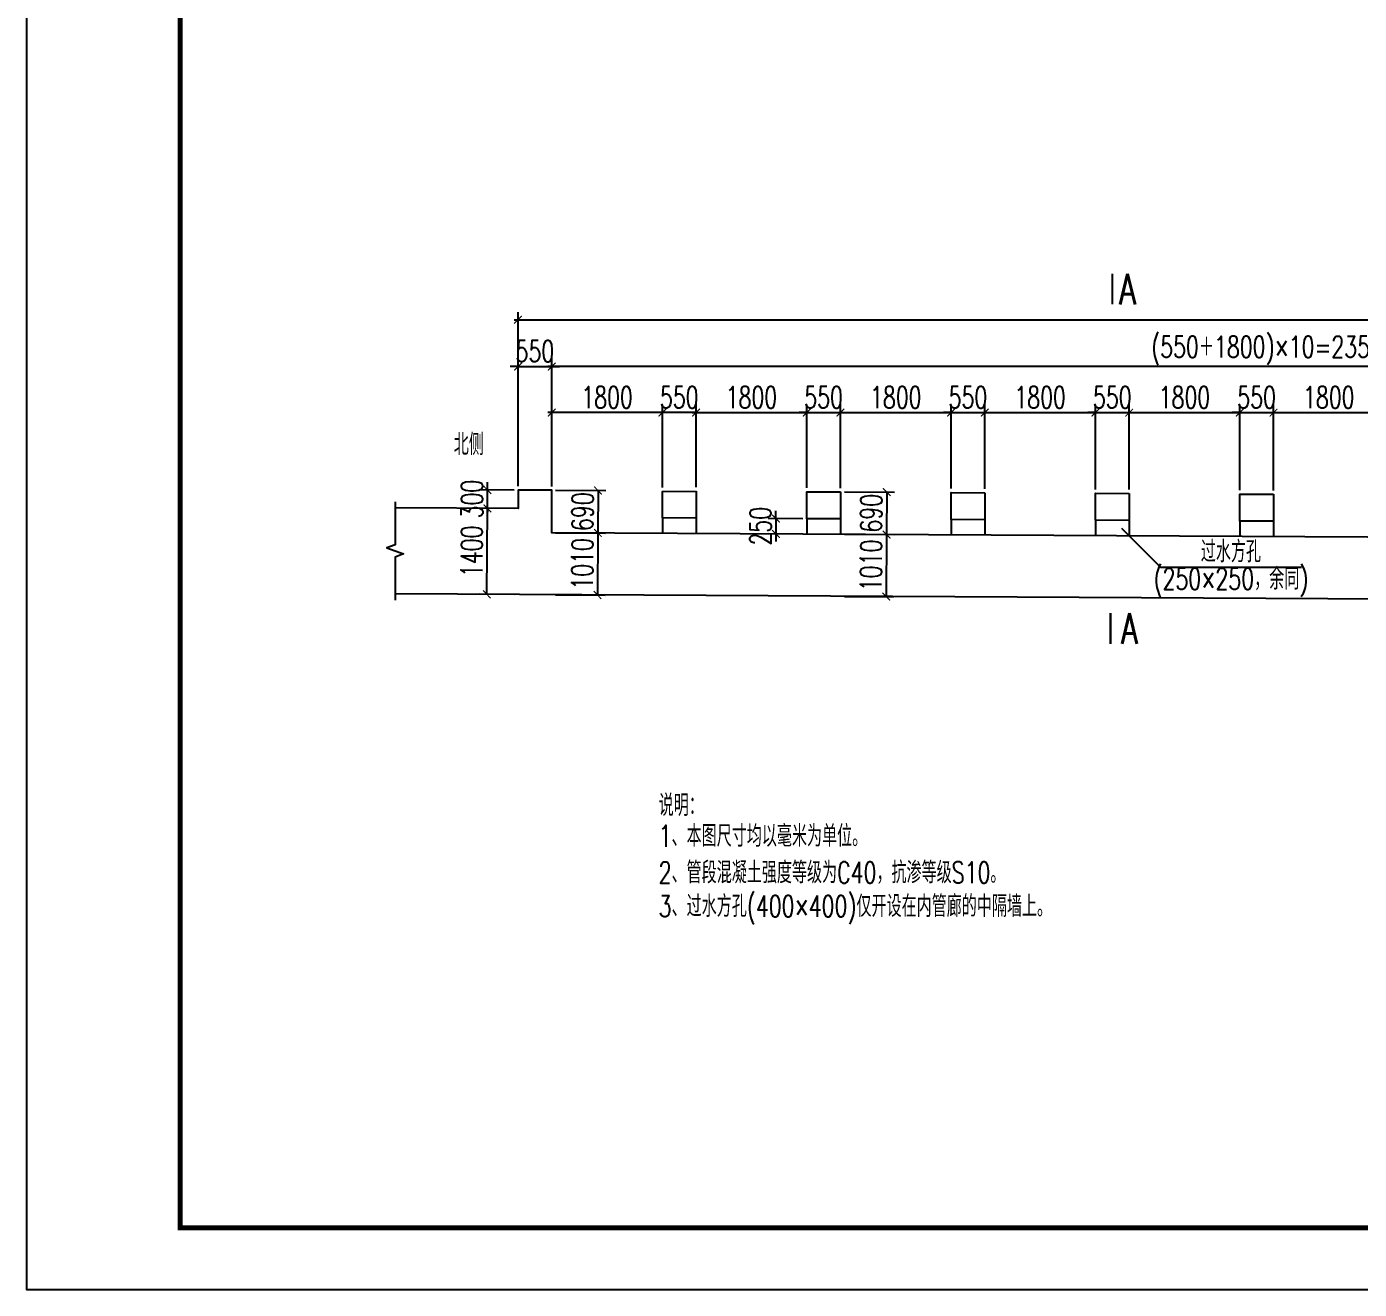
# Model space of a CAD drawing. Extents: x 266020 to 523514, y 704210 to 746210.
# Drawn here: x 463814 to 485512, y 704210 to 724765 of the extents above; entities that cross this region are included whole.
import ezdxf

# ---------------------------------------------------------------- set-up
doc = ezdxf.new("R2010")
doc.units = 0
doc.header["$LTSCALE"] = 50
doc.header["$MEASUREMENT"] = 0
doc.layers.get('0').update_dxf_attribs({"linetype": 'CONTINUOUS'})
doc.layers.get('Defpoints').update_dxf_attribs({"linetype": 'CONTINUOUS'})
for name, color, linetype in [('01 标  注', 1, 'CONTINUOUS'), ('4', 4, 'CONTINUOUS'), ('zxz 01 标  注', 1, 'CONTINUOUS'), ('zxz 02 结  构', 5, 'CONTINUOUS')]:
    doc.layers.add(name, color=color, linetype=linetype)
doc.styles.get("Standard").update_dxf_attribs({"font": 'txt1.shx', "width": 0.7, "bigfont": 'hztxt.shx'})
doc.dimstyles.new('1：100', dxfattribs={"dimscale": 100, "dimtxt": 3.5, "dimasz": 1.25, "dimexe": 1.25, "dimexo": 0.625, "dimgap": 0.75, "dimtad": 1, "dimdsep": 46, "dimtxsty": 'Standard', "dimblk": 'ARCHTICK', "dimcen": 2.5, "dimclrt": 256, "dimadec": 0, "dimazin": 0, "dimtfac": 1, "dimtix": 1, "dimtmove": 0, "dimatfit": 3, "dimfxl": 0, "dimarcsym": 0})
doc.dimstyles.new('zxz 1：25', dxfattribs={"dimscale": 100, "dimtxt": 3.5, "dimasz": 1.25, "dimexe": 1.25, "dimexo": 0.625, "dimgap": 0.75, "dimtad": 1, "dimdec": 0, "dimlfac": 0.25, "dimdsep": 46, "dimtxsty": 'Standard', "dimblk": 'ARCHTICK', "dimcen": 2.5, "dimdle": 0.625, "dimclrt": 1, "dimadec": 4, "dimazin": 1, "dimtfac": 1, "dimtdec": 0, "dimtix": 1, "dimtmove": 0, "dimatfit": 3, "dimldrblk": 'ARCHTICK', "dimfxl": 0, "dimarcsym": 0})

# ---------------------------------------------------------------- blocks, each defined once
blk = doc.blocks.new('_ArchTick')
at = {"color": 0, "linetype": 'ByBlock', "const_width": 0.15}
blk.add_lwpolyline([(-0.5, -0.5), (0.5, 0.5)], dxfattribs=at)
blk = doc.blocks.new('*D383')
at = {"layer": 'Defpoints', "color": 0}
for p in [(472364, 719231), (471814, 717220), (472364, 717217)]:
    blk.add_point(p, dxfattribs=at)
at = {"layer": 'zxz 01 标  注', "color": 0, "lineweight": -2}
for p, q in [((471814, 717283), (471814, 719356)), ((472364, 717280), (472364, 719356)), ((471814, 719231), (471689, 719231)), ((471814, 719231), (472364, 719231)), ((472364, 719231), (472489, 719231))]:
    blk.add_line(p, q, dxfattribs=at)
at = {"layer": 'zxz 01 标  注', "color": 0, "lineweight": -2, "xscale": 125, "yscale": 125, "zscale": 125}
blk.add_blockref('_ArchTick', (471814, 719231), dxfattribs=at)
at = {"layer": 'zxz 01 标  注', "color": 0, "lineweight": -2, "xscale": 125, "yscale": 125, "zscale": 125, "rotation": 180}
blk.add_blockref('_ArchTick', (472364, 719231), dxfattribs=at)
at = {"layer": 'zxz 01 标  注', "color": 1, "insert": (472089, 719481), "char_height": 350, "attachment_point": 5}
blk.add_mtext('550', dxfattribs=at)
blk = doc.blocks.new('*D384')
at = {"layer": 'Defpoints', "color": 0}
for p in [(476514, 718481), (474714, 717204), (476514, 717194)]:
    blk.add_point(p, dxfattribs=at)
at = {"layer": 'zxz 01 标  注', "color": 0, "lineweight": -2}
for p, q in [((474652, 718481), (476577, 718481)), ((474714, 717267), (474714, 718606)), ((476514, 717257), (476514, 718606))]:
    blk.add_line(p, q, dxfattribs=at)
at = {"layer": 'zxz 01 标  注', "color": 0, "lineweight": -2, "xscale": 125, "yscale": 125, "zscale": 125, "rotation": 180}
blk.add_blockref('_ArchTick', (474714, 718481), dxfattribs=at)
at = {"layer": 'zxz 01 标  注', "color": 0, "lineweight": -2, "xscale": 125, "yscale": 125, "zscale": 125}
blk.add_blockref('_ArchTick', (476514, 718481), dxfattribs=at)
at = {"layer": 'zxz 01 标  注', "color": 1, "insert": (475614, 718731), "char_height": 350, "attachment_point": 5}
blk.add_mtext('1800', dxfattribs=at)
blk = doc.blocks.new('*D385')
at = {"layer": 'Defpoints', "color": 0}
for p in [(477064, 718481), (476514, 717194), (477064, 717191)]:
    blk.add_point(p, dxfattribs=at)
at = {"layer": 'zxz 01 标  注', "color": 0, "lineweight": -2}
for p, q in [((476514, 718481), (476389, 718481)), ((476514, 717257), (476514, 718606)), ((476514, 718481), (477064, 718481)), ((477064, 717254), (477064, 718606)), ((477064, 718481), (477189, 718481))]:
    blk.add_line(p, q, dxfattribs=at)
at = {"layer": 'zxz 01 标  注', "color": 0, "lineweight": -2, "xscale": 125, "yscale": 125, "zscale": 125}
blk.add_blockref('_ArchTick', (476514, 718481), dxfattribs=at)
at = {"layer": 'zxz 01 标  注', "color": 0, "lineweight": -2, "xscale": 125, "yscale": 125, "zscale": 125, "rotation": 180}
blk.add_blockref('_ArchTick', (477064, 718481), dxfattribs=at)
at = {"layer": 'zxz 01 标  注', "color": 1, "insert": (476789, 718731), "char_height": 350, "attachment_point": 5}
blk.add_mtext('550', dxfattribs=at)
blk = doc.blocks.new('*D386')
at = {"layer": 'Defpoints', "color": 0}
for p in [(478864, 718481), (477064, 717191), (478864, 717181)]:
    blk.add_point(p, dxfattribs=at)
at = {"layer": 'zxz 01 标  注', "color": 0, "lineweight": -2}
for p, q in [((477002, 718481), (478927, 718481)), ((477064, 717254), (477064, 718606)), ((478864, 717244), (478864, 718606))]:
    blk.add_line(p, q, dxfattribs=at)
at = {"layer": 'zxz 01 标  注', "color": 0, "lineweight": -2, "xscale": 125, "yscale": 125, "zscale": 125, "rotation": 180}
blk.add_blockref('_ArchTick', (477064, 718481), dxfattribs=at)
at = {"layer": 'zxz 01 标  注', "color": 0, "lineweight": -2, "xscale": 125, "yscale": 125, "zscale": 125}
blk.add_blockref('_ArchTick', (478864, 718481), dxfattribs=at)
at = {"layer": 'zxz 01 标  注', "color": 1, "insert": (477964, 718731), "char_height": 350, "attachment_point": 5}
blk.add_mtext('1800', dxfattribs=at)
blk = doc.blocks.new('*D387')
at = {"layer": 'Defpoints', "color": 0}
for p in [(479414, 718481), (478864, 717181), (479414, 717178)]:
    blk.add_point(p, dxfattribs=at)
at = {"layer": 'zxz 01 标  注', "color": 0, "lineweight": -2}
for p, q in [((478864, 718481), (478739, 718481)), ((478864, 717244), (478864, 718606)), ((478864, 718481), (479414, 718481)), ((479414, 717241), (479414, 718606)), ((479414, 718481), (479539, 718481))]:
    blk.add_line(p, q, dxfattribs=at)
at = {"layer": 'zxz 01 标  注', "color": 0, "lineweight": -2, "xscale": 125, "yscale": 125, "zscale": 125}
blk.add_blockref('_ArchTick', (478864, 718481), dxfattribs=at)
at = {"layer": 'zxz 01 标  注', "color": 0, "lineweight": -2, "xscale": 125, "yscale": 125, "zscale": 125, "rotation": 180}
blk.add_blockref('_ArchTick', (479414, 718481), dxfattribs=at)
at = {"layer": 'zxz 01 标  注', "color": 1, "insert": (479139, 718731), "char_height": 350, "attachment_point": 5}
blk.add_mtext('550', dxfattribs=at)
blk = doc.blocks.new('*D388')
at = {"layer": 'Defpoints', "color": 0}
for p in [(481214, 718481), (479414, 717178), (481214, 717169)]:
    blk.add_point(p, dxfattribs=at)
at = {"layer": 'zxz 01 标  注', "color": 0, "lineweight": -2}
for p, q in [((479352, 718481), (481277, 718481)), ((479414, 717241), (479414, 718606)), ((481214, 717231), (481214, 718606))]:
    blk.add_line(p, q, dxfattribs=at)
at = {"layer": 'zxz 01 标  注', "color": 0, "lineweight": -2, "xscale": 125, "yscale": 125, "zscale": 125, "rotation": 180}
blk.add_blockref('_ArchTick', (479414, 718481), dxfattribs=at)
at = {"layer": 'zxz 01 标  注', "color": 0, "lineweight": -2, "xscale": 125, "yscale": 125, "zscale": 125}
blk.add_blockref('_ArchTick', (481214, 718481), dxfattribs=at)
at = {"layer": 'zxz 01 标  注', "color": 1, "insert": (480314, 718731), "char_height": 350, "attachment_point": 5}
blk.add_mtext('1800', dxfattribs=at)
blk = doc.blocks.new('*D389')
at = {"layer": 'Defpoints', "color": 0}
for p in [(481764, 718481), (481214, 717169), (481764, 717166)]:
    blk.add_point(p, dxfattribs=at)
at = {"layer": 'zxz 01 标  注', "color": 0, "lineweight": -2}
for p, q in [((481214, 718481), (481089, 718481)), ((481214, 717231), (481214, 718606)), ((481214, 718481), (481764, 718481)), ((481764, 717228), (481764, 718606)), ((481764, 718481), (481889, 718481))]:
    blk.add_line(p, q, dxfattribs=at)
at = {"layer": 'zxz 01 标  注', "color": 0, "lineweight": -2, "xscale": 125, "yscale": 125, "zscale": 125}
blk.add_blockref('_ArchTick', (481214, 718481), dxfattribs=at)
at = {"layer": 'zxz 01 标  注', "color": 0, "lineweight": -2, "xscale": 125, "yscale": 125, "zscale": 125, "rotation": 180}
blk.add_blockref('_ArchTick', (481764, 718481), dxfattribs=at)
at = {"layer": 'zxz 01 标  注', "color": 1, "insert": (481489, 718731), "char_height": 350, "attachment_point": 5}
blk.add_mtext('550', dxfattribs=at)
blk = doc.blocks.new('*D390')
at = {"layer": 'Defpoints', "color": 0}
for p in [(483564, 718481), (481764, 717166), (483564, 717156)]:
    blk.add_point(p, dxfattribs=at)
at = {"layer": 'zxz 01 标  注', "color": 0, "lineweight": -2}
for p, q in [((481702, 718481), (483627, 718481)), ((481764, 717228), (481764, 718606)), ((483564, 717218), (483564, 718606))]:
    blk.add_line(p, q, dxfattribs=at)
at = {"layer": 'zxz 01 标  注', "color": 0, "lineweight": -2, "xscale": 125, "yscale": 125, "zscale": 125, "rotation": 180}
blk.add_blockref('_ArchTick', (481764, 718481), dxfattribs=at)
at = {"layer": 'zxz 01 标  注', "color": 0, "lineweight": -2, "xscale": 125, "yscale": 125, "zscale": 125}
blk.add_blockref('_ArchTick', (483564, 718481), dxfattribs=at)
at = {"layer": 'zxz 01 标  注', "color": 1, "insert": (482664, 718731), "char_height": 350, "attachment_point": 5}
blk.add_mtext('1800', dxfattribs=at)
blk = doc.blocks.new('*D391')
at = {"layer": 'Defpoints', "color": 0}
for p in [(484114, 718481), (483564, 717156), (484114, 717153)]:
    blk.add_point(p, dxfattribs=at)
at = {"layer": 'zxz 01 标  注', "color": 0, "lineweight": -2}
for p, q in [((483564, 718481), (483439, 718481)), ((483564, 717218), (483564, 718606)), ((483564, 718481), (484114, 718481)), ((484114, 717215), (484114, 718606)), ((484114, 718481), (484239, 718481))]:
    blk.add_line(p, q, dxfattribs=at)
at = {"layer": 'zxz 01 标  注', "color": 0, "lineweight": -2, "xscale": 125, "yscale": 125, "zscale": 125}
blk.add_blockref('_ArchTick', (483564, 718481), dxfattribs=at)
at = {"layer": 'zxz 01 标  注', "color": 0, "lineweight": -2, "xscale": 125, "yscale": 125, "zscale": 125, "rotation": 180}
blk.add_blockref('_ArchTick', (484114, 718481), dxfattribs=at)
at = {"layer": 'zxz 01 标  注', "color": 1, "insert": (483839, 718731), "char_height": 350, "attachment_point": 5}
blk.add_mtext('550', dxfattribs=at)
blk = doc.blocks.new('*D392')
at = {"layer": 'Defpoints', "color": 0}
for p in [(485914, 718481), (484114, 717153), (485914, 717143)]:
    blk.add_point(p, dxfattribs=at)
at = {"layer": 'zxz 01 标  注', "color": 0, "lineweight": -2}
for p, q in [((484052, 718481), (485977, 718481)), ((484114, 717215), (484114, 718606)), ((485914, 717205), (485914, 718606))]:
    blk.add_line(p, q, dxfattribs=at)
at = {"layer": 'zxz 01 标  注', "color": 0, "lineweight": -2, "xscale": 125, "yscale": 125, "zscale": 125, "rotation": 180}
blk.add_blockref('_ArchTick', (484114, 718481), dxfattribs=at)
at = {"layer": 'zxz 01 标  注', "color": 0, "lineweight": -2, "xscale": 125, "yscale": 125, "zscale": 125}
blk.add_blockref('_ArchTick', (485914, 718481), dxfattribs=at)
at = {"layer": 'zxz 01 标  注', "color": 1, "insert": (485014, 718731), "char_height": 350, "attachment_point": 5}
blk.add_mtext('1800', dxfattribs=at)
blk = doc.blocks.new('*D416')
at = {"layer": 'Defpoints', "color": 0}
for p in [(472364, 717217), (472364, 716527), (473113, 716523)]:
    blk.add_point(p, dxfattribs=at)
at = {"layer": 'zxz 01 标  注', "color": 0, "lineweight": -2}
for p, q in [((472427, 717217), (473242, 717212)), ((473117, 717213), (473113, 716523)), ((472427, 716527), (473238, 716522))]:
    blk.add_line(p, q, dxfattribs=at)
at = {"layer": 'zxz 01 标  注', "color": 0, "lineweight": -2, "xscale": 125, "yscale": 125, "zscale": 125}
for p, rotation in [((473117, 717213), 89.68588746146624), ((473113, 716523), 269.6858874614662)]:
    blk.add_blockref('_ArchTick', p, dxfattribs=dict(at, rotation=rotation))
at = {"layer": 'zxz 01 标  注', "insert": (472865, 716869), "char_height": 350, "attachment_point": 5, "rotation": 89.6859}
blk.add_mtext('690', dxfattribs=at)
blk = doc.blocks.new('*D417')
at = {"layer": 'Defpoints', "color": 0}
for p in [(472364, 716527), (472364, 715517), (473108, 715513)]:
    blk.add_point(p, dxfattribs=at)
at = {"layer": 'zxz 01 标  注', "color": 0, "lineweight": -2}
for p, q in [((472427, 716527), (473238, 716522)), ((473113, 716523), (473108, 715513)), ((472427, 715517), (473233, 715512))]:
    blk.add_line(p, q, dxfattribs=at)
at = {"layer": 'zxz 01 标  注', "color": 0, "lineweight": -2, "xscale": 125, "yscale": 125, "zscale": 125}
for p, rotation in [((473113, 716523), 89.68588746146624), ((473108, 715513), 269.6858874614662)]:
    blk.add_blockref('_ArchTick', p, dxfattribs=dict(at, rotation=rotation))
at = {"layer": 'zxz 01 标  注', "insert": (472861, 716019), "char_height": 350, "attachment_point": 5, "rotation": 89.6859}
blk.add_mtext('1010', dxfattribs=at)
blk = doc.blocks.new('*D418')
at = {"layer": 'Defpoints', "color": 0}
for p in [(471315, 716923), (471814, 716920), (471814, 715520)]:
    blk.add_point(p, dxfattribs=at)
at = {"layer": 'zxz 01 标  注', "color": 0, "lineweight": -2}
for p, q in [((471752, 716920), (471190, 716924)), ((471307, 715523), (471315, 716923)), ((471752, 715520), (471182, 715524))]:
    blk.add_line(p, q, dxfattribs=at)
at = {"layer": 'zxz 01 标  注', "color": 0, "lineweight": -2, "xscale": 125, "yscale": 125, "zscale": 125}
for p, rotation in [((471315, 716923), 89.68588746480138), ((471307, 715523), 269.6858874648014)]:
    blk.add_blockref('_ArchTick', p, dxfattribs=dict(at, rotation=rotation))
at = {"layer": 'zxz 01 标  注', "insert": (471061, 716224), "char_height": 350, "attachment_point": 5, "rotation": 89.6859}
blk.add_mtext('1400', dxfattribs=at)
blk = doc.blocks.new('*D419')
at = {"layer": 'Defpoints', "color": 0}
for p in [(471316, 717223), (471814, 717220), (471814, 716920)]:
    blk.add_point(p, dxfattribs=at)
at = {"layer": 'zxz 01 标  注', "color": 0, "lineweight": -2}
for p, q in [((471316, 717223), (471317, 717348)), ((471752, 717220), (471191, 717224)), ((471315, 716923), (471316, 717223)), ((471752, 716920), (471190, 716924)), ((471315, 716923), (471314, 716798))]:
    blk.add_line(p, q, dxfattribs=at)
at = {"layer": 'zxz 01 标  注', "color": 0, "lineweight": -2, "xscale": 125, "yscale": 125, "zscale": 125}
for p, rotation in [((471316, 717223), 269.6858874648014), ((471315, 716923), 89.68588746480143)]:
    blk.add_blockref('_ArchTick', p, dxfattribs=dict(at, rotation=rotation))
at = {"layer": 'zxz 01 标  注', "insert": (471065, 717074), "char_height": 350, "attachment_point": 5, "rotation": 89.6859}
blk.add_mtext('300', dxfattribs=at)
blk = doc.blocks.new('*D420')
at = {"layer": 'Defpoints', "color": 0}
for p in [(477064, 717191), (477064, 716501), (477813, 716497)]:
    blk.add_point(p, dxfattribs=at)
at = {"layer": 'zxz 01 标  注', "color": 0, "lineweight": -2}
for p, q in [((477127, 717191), (477942, 717187)), ((477817, 717187), (477813, 716497)), ((477127, 716501), (477938, 716497))]:
    blk.add_line(p, q, dxfattribs=at)
at = {"layer": 'zxz 01 标  注', "color": 0, "lineweight": -2, "xscale": 125, "yscale": 125, "zscale": 125}
for p, rotation in [((477817, 717187), 89.68588746146624), ((477813, 716497), 269.6858874614662)]:
    blk.add_blockref('_ArchTick', p, dxfattribs=dict(at, rotation=rotation))
at = {"layer": 'zxz 01 标  注', "insert": (477565, 716844), "char_height": 350, "attachment_point": 5, "rotation": 89.6859}
blk.add_mtext('690', dxfattribs=at)
blk = doc.blocks.new('*D421')
at = {"layer": 'Defpoints', "color": 0}
for p in [(477064, 716501), (477064, 715491), (477808, 715487)]:
    blk.add_point(p, dxfattribs=at)
at = {"layer": 'zxz 01 标  注', "color": 0, "lineweight": -2}
for p, q in [((477127, 716501), (477938, 716497)), ((477813, 716497), (477808, 715487)), ((477127, 715491), (477933, 715487))]:
    blk.add_line(p, q, dxfattribs=at)
at = {"layer": 'zxz 01 标  注', "color": 0, "lineweight": -2, "xscale": 125, "yscale": 125, "zscale": 125}
for p, rotation in [((477813, 716497), 89.68588746146624), ((477808, 715487), 269.6858874614662)]:
    blk.add_blockref('_ArchTick', p, dxfattribs=dict(at, rotation=rotation))
at = {"layer": 'zxz 01 标  注', "insert": (477561, 715994), "char_height": 350, "attachment_point": 5, "rotation": 89.6859}
blk.add_mtext('1010', dxfattribs=at)
blk = doc.blocks.new('*D448')
at = {"layer": 'Defpoints', "color": 0}
for p in [(472364, 719231), (472364, 717217), (495864, 717088)]:
    blk.add_point(p, dxfattribs=at)
at = {"layer": 'zxz 01 标  注', "color": 0, "lineweight": -2}
for p, q in [((472364, 717280), (472364, 719356)), ((495864, 717151), (495864, 719356)), ((495927, 719231), (472302, 719231))]:
    blk.add_line(p, q, dxfattribs=at)
at = {"layer": 'zxz 01 标  注', "color": 0, "lineweight": -2, "xscale": 125, "yscale": 125, "zscale": 125, "rotation": 180}
blk.add_blockref('_ArchTick', (472364, 719231), dxfattribs=at)
at = {"layer": 'zxz 01 标  注', "color": 0, "lineweight": -2, "xscale": 125, "yscale": 125, "zscale": 125}
blk.add_blockref('_ArchTick', (495864, 719231), dxfattribs=at)
at = {"layer": 'zxz 01 标  注', "color": 1, "insert": (484114, 719493), "char_height": 350, "attachment_point": 5}
blk.add_mtext('(550＋1800)×10=23500', dxfattribs=at)
blk = doc.blocks.new('*D449')
at = {"layer": 'Defpoints', "color": 0}
for p in [(519364, 719993), (471814, 717220), (519364, 717109)]:
    blk.add_point(p, dxfattribs=at)
at = {"layer": 'zxz 01 标  注', "color": 0, "lineweight": -2}
for p, q in [((471752, 719993), (519427, 719993)), ((471814, 717283), (471814, 720118)), ((519364, 717172), (519364, 720118))]:
    blk.add_line(p, q, dxfattribs=at)
at = {"layer": 'zxz 01 标  注', "color": 0, "lineweight": -2, "xscale": 125, "yscale": 125, "zscale": 125, "rotation": 180}
blk.add_blockref('_ArchTick', (471814, 719993), dxfattribs=at)
at = {"layer": 'zxz 01 标  注', "color": 0, "lineweight": -2, "xscale": 125, "yscale": 125, "zscale": 125}
blk.add_blockref('_ArchTick', (519364, 719993), dxfattribs=at)
at = {"layer": 'zxz 01 标  注', "color": 1, "insert": (495589, 720243), "char_height": 350, "attachment_point": 5}
blk.add_mtext('47550', dxfattribs=at)
blk = doc.blocks.new('*D452')
at = {"layer": 'Defpoints', "color": 0}
for p in [(476514, 716754), (476012, 716507), (476512, 716504)]:
    blk.add_point(p, dxfattribs=at)
at = {"layer": 'zxz 01 标  注', "color": 0, "lineweight": -2}
for p, q in [((476013, 716757), (476014, 716882)), ((476452, 716755), (475888, 716758)), ((476013, 716757), (476012, 716507)), ((476449, 716505), (475887, 716508)), ((476012, 716507), (476011, 716382))]:
    blk.add_line(p, q, dxfattribs=at)
at = {"layer": 'zxz 01 标  注', "color": 0, "lineweight": -2, "xscale": 125, "yscale": 125, "zscale": 125}
for p, rotation in [((476013, 716757), 269.6858874581312), ((476012, 716507), 89.68588745813115)]:
    blk.add_blockref('_ArchTick', p, dxfattribs=dict(at, rotation=rotation))
at = {"layer": 'zxz 01 标  注', "insert": (475762, 716633), "char_height": 350, "attachment_point": 5, "rotation": 89.6859}
blk.add_mtext('250', dxfattribs=at)
blk = doc.blocks.new('*D454')
at = {"layer": 'Defpoints', "color": 0}
for p in [(474164, 718481), (474164, 717197), (474714, 717204)]:
    blk.add_point(p, dxfattribs=at)
at = {"layer": 'zxz 01 标  注', "color": 0, "lineweight": -2}
for p, q in [((474164, 718481), (474039, 718481)), ((474164, 717260), (474164, 718606)), ((474714, 718481), (474164, 718481)), ((474714, 717267), (474714, 718606)), ((474714, 718481), (474839, 718481))]:
    blk.add_line(p, q, dxfattribs=at)
at = {"layer": 'zxz 01 标  注', "color": 0, "lineweight": -2, "xscale": 125, "yscale": 125, "zscale": 125}
blk.add_blockref('_ArchTick', (474164, 718481), dxfattribs=at)
at = {"layer": 'zxz 01 标  注', "color": 0, "lineweight": -2, "xscale": 125, "yscale": 125, "zscale": 125, "rotation": 180}
blk.add_blockref('_ArchTick', (474714, 718481), dxfattribs=at)
at = {"layer": 'zxz 01 标  注', "color": 1, "insert": (474439, 718731), "char_height": 350, "attachment_point": 5}
blk.add_mtext('550', dxfattribs=at)
blk = doc.blocks.new('*D455')
at = {"layer": 'Defpoints', "color": 0}
for p in [(472364, 718481), (472364, 717217), (474164, 717197)]:
    blk.add_point(p, dxfattribs=at)
at = {"layer": 'zxz 01 标  注', "color": 0, "lineweight": -2}
for p, q in [((474227, 718481), (472302, 718481)), ((472364, 717280), (472364, 718606)), ((474164, 717260), (474164, 718606))]:
    blk.add_line(p, q, dxfattribs=at)
at = {"layer": 'zxz 01 标  注', "color": 0, "lineweight": -2, "xscale": 125, "yscale": 125, "zscale": 125, "rotation": 180}
blk.add_blockref('_ArchTick', (472364, 718481), dxfattribs=at)
at = {"layer": 'zxz 01 标  注', "color": 0, "lineweight": -2, "xscale": 125, "yscale": 125, "zscale": 125}
blk.add_blockref('_ArchTick', (474164, 718481), dxfattribs=at)
at = {"layer": 'zxz 01 标  注', "color": 1, "insert": (473264, 718731), "char_height": 350, "attachment_point": 5}
blk.add_mtext('1800', dxfattribs=at)

msp = doc.modelspace()

# ---------------------------------------------------------------- linework, layer by layer
at = {"layer": '01 标  注'}
msp.add_lwpolyline([(523514.335, 704209.674), (523514.335, 746209.674), (463814.335, 746209.674), (463814.335, 704209.674)], close=True, dxfattribs=at)
at = {"layer": '01 标  注', "const_width": 35}
for points in [[(481489.335, 720742.531), (481489.335, 720242.531)], [(481460.414, 715217.22), (481460.414, 714717.22)]]:
    msp.add_lwpolyline(points, dxfattribs=at)
at = {"layer": '4', "color": 7, "const_width": 80}
msp.add_lwpolyline([(522514.335, 705209.674), (522514.335, 745209.674), (466314.335, 745209.674), (466314.335, 705209.674)], close=True, dxfattribs=at)
at = {"layer": 'zxz 01 标  注'}
for p, q in [((474164.335, 716767.219), (474164.335, 716517.219)), ((474714.335, 716764.204), (474714.335, 716514.204)), ((476514.335, 716754.336), (476514.335, 716504.336)), ((477064.335, 716751.32), (477064.335, 716501.32)), ((478864.335, 716741.452), (478864.335, 716491.452)), ((479414.335, 716738.437), (479414.335, 716488.437)), ((481214.335, 716728.569), (481214.335, 716478.569)), ((481764.335, 716725.553), (481764.335, 716475.553)), ((483564.335, 716715.685), (483564.335, 716465.685)), ((484114.335, 716712.67), (484114.335, 716462.67))]:
    msp.add_line(p, q, dxfattribs=at)
for points in [[(469814.335, 717031.067), (469814.335, 716331.067), (469676.961, 716281.067), (469951.709, 716181.067), (469814.335, 716131.067), (469814.335, 715431.067)], [(481638.646, 716601.242), (482272.119, 715967.769), (484568.61, 715967.769)]]:
    msp.add_lwpolyline(points, dxfattribs=at)
at = {"layer": 'zxz 02 结  构'}
msp.add_line((492958.798, 715404.181), (469814.335, 715531.067), dxfattribs=at)
at = {"layer": 'zxz 02 结  构', "ltscale": 4}
msp.add_lwpolyline([(521364.335, 716648.452), (519364.335, 716659.417), (519364.335, 717109.417), (518814.335, 717112.432), (518814.335, 716398.566), (504714.335, 716398.566), (504714.335, 716039.733), (495864.335, 716088.252), (495864.335, 716398.252), (472364.335, 716527.087), (472364.335, 717217.087), (471814.335, 717220.103), (471814.335, 716920.103), (469814.335, 716931.067)], dxfattribs=at)
for points in [[(474714.335, 717204.204), (474714.335, 716764.204), (474164.335, 716767.219), (474164.335, 717197.351)], [(477064.335, 717191.32), (477064.335, 716751.32), (476514.335, 716754.336), (476514.335, 717194.336)], [(479414.335, 717178.437), (479414.335, 716738.437), (478864.335, 716741.452), (478864.335, 717181.452)], [(481764.335, 717165.553), (481764.335, 716725.553), (481214.335, 716728.569), (481214.335, 717168.569)], [(484114.335, 717152.67), (484114.335, 716712.67), (483564.335, 716715.685), (483564.335, 717155.685)]]:
    msp.add_lwpolyline(points, close=True, dxfattribs=at)

# ---------------------------------------------------------------- texts
at = {"layer": '01 标  注'}
for s, insert, char_height, attachment_point in [('A', (481739.335, 720492.531), 500, 5), ('A', (481768.256, 714967.22), 500, 5), ('说明：', (474104.14, 712088.674), 350, 4), ('1、本图尺寸均以毫米为单位。', (474104.14, 711588.674), 350, 4), ('2、管段混凝土强度等级为C40，抗渗等级S10。', (474104.14, 710988.674), 350, 4), ('3、过水方孔(400×400)仅开设在内管廊的中隔墙上。', (474104.14, 710388.674), 350, 4)]:
    msp.add_mtext(s, dxfattribs=dict(at, insert=insert, char_height=char_height, attachment_point=attachment_point))
at = {"layer": 'zxz 01 标  注', "color": 1, "char_height": 350, "attachment_point": 5}
for s, insert in [('北侧', (471013.5, 717964.282)), ('过水方孔', (483420.365, 716217.769)), ('(250×250，余同)', (483420.365, 715717.769))]:
    msp.add_mtext(s, dxfattribs=dict(at, insert=insert))

# ---------------------------------------------------------------- dimensions: what is measured, and where the dimension line sits
at = {"layer": 'zxz 01 标  注'}
for base, p1, p2, picture, middle in [((519364.335, 719992.531), (471814.335, 717220.103), (519364.335, 717109.417), '*D449', (495589.335, 720242.531)), ((472364.335, 719231.479), (471814.335, 717220.103), (472364.335, 717217.087), '*D383', (472089.335, 719481.479)), ((472364.335, 718481.479), (474164.335, 717197.351), (472364.335, 717217.087), '*D455', (473264.335, 718731.479)), ((474164.335, 718481.479), (474714.335, 717204.204), (474164.335, 717197.351), '*D454', (474439.335, 718731.479)), ((476514.335, 718481.479), (474714.335, 717204.204), (476514.335, 717194.336), '*D384', (475614.335, 718731.479)), ((477064.335, 718481.479), (476514.335, 717194.336), (477064.335, 717191.32), '*D385', (476789.335, 718731.479)), ((478864.335, 718481.479), (477064.335, 717191.32), (478864.335, 717181.452), '*D386', (477964.335, 718731.479)), ((479414.335, 718481.479), (478864.335, 717181.452), (479414.335, 717178.437), '*D387', (479139.335, 718731.479)), ((481214.335, 718481.479), (479414.335, 717178.437), (481214.335, 717168.569), '*D388', (480314.335, 718731.479)), ((481764.335, 718481.479), (481214.335, 717168.569), (481764.335, 717165.553), '*D389', (481489.335, 718731.479)), ((483564.335, 718481.479), (481764.335, 717165.553), (483564.335, 717155.685), '*D390', (482664.335, 718731.479)), ((484114.335, 718481.479), (483564.335, 717155.685), (484114.335, 717152.67), '*D391', (483839.335, 718731.479)), ((485914.335, 718481.479), (484114.335, 717152.67), (485914.335, 717142.802), '*D392', (485014.335, 718731.479))]:
    dim = msp.add_linear_dim(base=base, p1=p1, p2=p2, dimstyle='zxz 1：25', override={"dimlfac": 1}, dxfattribs=at)
    dim.commit()
    dim.dimension.update_dxf_attribs({"geometry": picture, "text_midpoint": middle})
dim = msp.add_linear_dim(base=(472364.335, 719231.479), p1=(495864.335, 717088.252), p2=(472364.335, 717217.087), angle=180, text='(550＋1800)×10=<>', dimstyle='zxz 1：25', override={"dimlfac": 1}, dxfattribs=at)
dim.commit()
dim.dimension.update_dxf_attribs({"geometry": '*D448', "text_midpoint": (484114.335, 719492.531)})
for base, p1, p2, angle, picture, middle in [((471316.219, 717222.834), (471814.335, 716920.103), (471814.335, 717220.103), 269.6858875, '*D419', (471065.401, 717074.209)), ((473113.319, 716522.981), (472364.335, 717217.087), (472364.335, 716527.087), 89.6858875, '*D416', (472865.214, 716869.341)), ((477813.319, 716497.214), (477064.335, 717191.32), (477064.335, 716501.32), 89.6858875, '*D420', (477565.214, 716843.574)), ((471314.574, 716922.843), (471814.335, 715520.103), (471814.335, 716920.103), 269.6858875, '*D418', (471060.741, 716224.234)), ((476011.759, 716507.091), (476514.335, 716754.336), (476511.594, 716504.351), 89.6858875, '*D452', (475762.448, 716633.458)), ((473107.782, 715513.012), (472364.335, 716527.087), (472364.335, 715517.087), 89.6858875, '*D417', (472860.554, 716019.367)), ((477807.782, 715487.245), (477064.335, 716501.32), (477064.335, 715491.32), 89.6858875, '*D421', (477560.554, 715993.6))]:
    dim = msp.add_linear_dim(base=base, p1=p1, p2=p2, angle=angle, dimstyle='1：100', override={"dimdec": 0, "dimfxl": 1.25, "dimarcsym": 1}, dxfattribs=at)
    dim.commit()
    dim.dimension.update_dxf_attribs({"geometry": picture, "text_midpoint": middle})

doc.saveas('drawing.dxf')
